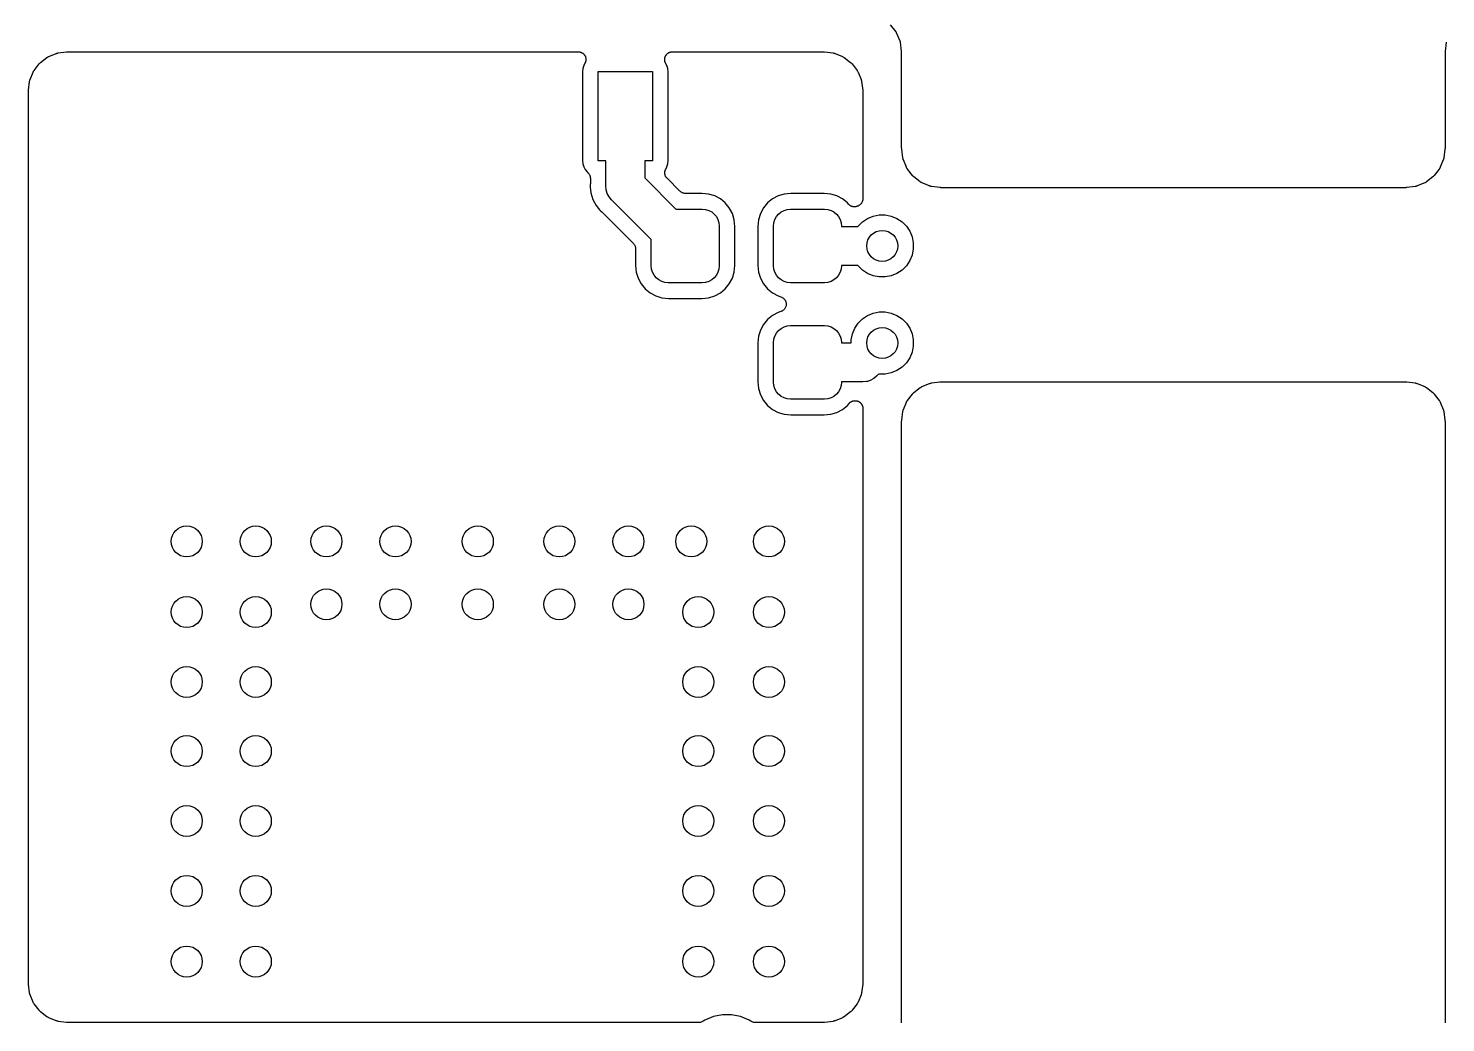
# Model space of a CAD drawing. Extents: x 57.2 to 140.8, y -181.8 to -103.2.
# Drawn here: x 85.75 to 104.01, y -154 to -141.2 of the extents above; entities that cross this region are included whole.
import ezdxf

# ---------------------------------------------------------------- set-up
doc = ezdxf.new("R2010")
doc.units = 0
doc.layers.add('BLACK', color=7, linetype='CONTINUOUS')

msp = doc.modelspace()

# ---------------------------------------------------------------- linework, layer by layer
at = {"layer": 'BLACK', "linetype": 'CONTINUOUS'}
for p, q in [((96.929, -141.245), (96.8575, -141.152)), ((96.9355, -141.256), (96.929, -141.245)), ((96.9805, -141.365), (96.9355, -141.256)), ((96.9838, -141.377), (96.9805, -141.365)), ((96.9996, -141.497), (96.9838, -141.377)), ((97, -141.503), (96.9996, -141.497)), ((104.016, -141.377), (104, -141.497)), ((104, -141.497), (104, -141.503)), ((85.825, -141.74), (85.8884, -141.657)), ((85.8884, -141.657), (85.8893, -141.656)), ((85.8893, -141.656), (85.8911, -141.654)), ((85.8911, -141.654), (85.8926, -141.652)), ((85.8926, -141.652), (85.8979, -141.647)), ((85.8979, -141.647), (85.9028, -141.642)), ((85.9028, -141.642), (85.905, -141.64)), ((85.905, -141.64), (85.9069, -141.638)), ((85.9069, -141.638), (85.9896, -141.575)), ((85.9896, -141.575), (85.9907, -141.574)), ((85.9907, -141.574), (85.9929, -141.573)), ((85.9929, -141.573), (85.9949, -141.571)), ((85.9949, -141.571), (86.0013, -141.568)), ((86.0013, -141.568), (86.0074, -141.564)), ((86.0074, -141.564), (86.0099, -141.563)), ((86.0099, -141.563), (86.0122, -141.562)), ((86.0122, -141.562), (86.1084, -141.522)), ((86.1084, -141.522), (86.1097, -141.522)), ((86.1097, -141.522), (86.1122, -141.521)), ((86.1122, -141.521), (86.1146, -141.52)), ((86.1146, -141.52), (86.1216, -141.518)), ((86.1216, -141.518), (86.1285, -141.516)), ((86.1285, -141.516), (86.1311, -141.516)), ((86.1311, -141.516), (86.1336, -141.515)), ((86.1336, -141.515), (86.2435, -141.501)), ((86.2435, -141.501), (86.2449, -141.501)), ((86.2449, -141.501), (86.2507, -141.501)), ((86.2507, -141.501), (86.2566, -141.5)), ((86.2566, -141.5), (92.8327, -141.5)), ((92.8327, -141.5), (92.8341, -141.5)), ((92.8341, -141.5), (92.8387, -141.501)), ((92.8387, -141.501), (92.8434, -141.501)), ((92.8434, -141.501), (92.8484, -141.502)), ((92.8484, -141.502), (92.8535, -141.502)), ((92.8535, -141.502), (92.8579, -141.504)), ((92.8579, -141.504), (92.8625, -141.505)), ((92.8625, -141.505), (92.8672, -141.507)), ((92.8672, -141.507), (92.8721, -141.508)), ((92.8721, -141.508), (92.8762, -141.51)), ((92.8762, -141.51), (92.8804, -141.512)), ((92.8804, -141.512), (92.8847, -141.515)), ((92.8847, -141.515), (92.8892, -141.517)), ((92.8892, -141.517), (92.8927, -141.52)), ((92.8927, -141.52), (92.8966, -141.523)), ((92.9043, -141.678), (92.8929, -141.716)), ((92.8966, -141.523), (92.9002, -141.527)), ((92.9002, -141.527), (92.9041, -141.53)), ((92.9041, -141.53), (92.907, -141.534)), ((92.9209, -141.647), (92.9043, -141.678)), ((92.907, -141.534), (92.9103, -141.537)), ((92.9103, -141.537), (92.9131, -141.541)), ((92.9131, -141.541), (92.9164, -141.545)), ((92.9164, -141.545), (92.9185, -141.549)), ((92.9185, -141.549), (92.9211, -141.553)), ((92.9227, -141.643), (92.9209, -141.647)), ((92.9211, -141.553), (92.923, -141.558)), ((92.9249, -141.639), (92.9227, -141.643)), ((92.923, -141.558), (92.9254, -141.563)), ((92.9264, -141.634), (92.9249, -141.639)), ((92.9254, -141.563), (92.9267, -141.567)), ((92.9284, -141.629), (92.9264, -141.634)), ((92.9267, -141.567), (92.9285, -141.571)), ((92.9293, -141.625), (92.9284, -141.629)), ((92.9285, -141.571), (92.9295, -141.576)), ((92.9306, -141.62), (92.9293, -141.625)), ((92.9295, -141.576), (92.9309, -141.581)), ((92.9312, -141.615), (92.9306, -141.62)), ((92.9309, -141.581), (92.9313, -141.586)), ((92.9322, -141.61), (92.9312, -141.615)), ((92.9313, -141.586), (92.9322, -141.59)), ((92.9322, -141.59), (92.9322, -141.596)), ((92.9322, -141.596), (92.9327, -141.601)), ((92.9327, -141.601), (92.9322, -141.605)), ((92.9322, -141.605), (92.9322, -141.61)), ((93.9473, -141.599), (93.9479, -141.594)), ((93.9477, -141.604), (93.9473, -141.599)), ((93.9477, -141.609), (93.9477, -141.604)), ((93.9486, -141.614), (93.9477, -141.609)), ((93.9479, -141.589), (93.9489, -141.585)), ((93.9479, -141.594), (93.9479, -141.589)), ((93.9491, -141.619), (93.9486, -141.614)), ((93.9489, -141.585), (93.9494, -141.58)), ((93.9504, -141.623), (93.9491, -141.619)), ((93.9494, -141.58), (93.9509, -141.575)), ((93.9513, -141.628), (93.9504, -141.623)), ((93.9509, -141.575), (93.9519, -141.57)), ((93.9531, -141.633), (93.9513, -141.628)), ((93.9519, -141.57), (93.9538, -141.566)), ((93.9546, -141.637), (93.9531, -141.633)), ((93.9538, -141.566), (93.9551, -141.561)), ((93.9568, -141.642), (93.9546, -141.637)), ((93.9551, -141.561), (93.9576, -141.557)), ((93.9585, -141.646), (93.9568, -141.642)), ((93.9576, -141.557), (93.9596, -141.552)), ((93.9591, -141.647), (93.9585, -141.646)), ((93.9757, -141.678), (93.9591, -141.647)), ((93.9596, -141.552), (93.9622, -141.548)), ((93.9622, -141.548), (93.9644, -141.544)), ((93.9644, -141.544), (93.9677, -141.54)), ((93.9677, -141.54), (93.9706, -141.536)), ((93.9706, -141.536), (93.9739, -141.533)), ((93.9739, -141.533), (93.9769, -141.529)), ((93.9871, -141.716), (93.9757, -141.678)), ((93.9769, -141.529), (93.9808, -141.526)), ((93.9808, -141.526), (93.9845, -141.522)), ((93.9845, -141.522), (93.9884, -141.52)), ((93.9884, -141.52), (93.992, -141.517)), ((93.992, -141.517), (93.9965, -141.514)), ((93.9965, -141.514), (94.0008, -141.511)), ((94.0008, -141.511), (94.0051, -141.51)), ((94.0051, -141.51), (94.0092, -141.508)), ((94.0092, -141.508), (94.0141, -141.506)), ((94.0141, -141.506), (94.0189, -141.504)), ((94.0189, -141.504), (94.0234, -141.503)), ((94.0234, -141.503), (94.0279, -141.502)), ((94.0279, -141.502), (94.033, -141.501)), ((94.033, -141.501), (94.038, -141.5)), ((94.038, -141.5), (94.0427, -141.5)), ((94.0427, -141.5), (94.0473, -141.5)), ((94.0473, -141.5), (95.9934, -141.5)), ((95.9934, -141.5), (95.9948, -141.5)), ((95.9948, -141.5), (96.0006, -141.501)), ((96.0006, -141.501), (96.0065, -141.501)), ((96.0065, -141.501), (96.1164, -141.515)), ((96.1164, -141.515), (96.1177, -141.516)), ((96.1177, -141.516), (96.1203, -141.516)), ((96.1203, -141.516), (96.1229, -141.516)), ((96.1229, -141.516), (96.1298, -141.518)), ((96.1298, -141.518), (96.1367, -141.52)), ((96.1367, -141.52), (96.1391, -141.521)), ((96.1391, -141.521), (96.1416, -141.522)), ((96.1416, -141.522), (96.2378, -141.562)), ((96.2378, -141.562), (96.2391, -141.562)), ((96.2391, -141.562), (96.2414, -141.564)), ((96.2414, -141.564), (96.2439, -141.565)), ((96.2439, -141.565), (96.2499, -141.568)), ((96.2499, -141.568), (96.2562, -141.572)), ((96.2562, -141.572), (96.2582, -141.574)), ((96.2582, -141.574), (96.2604, -141.575)), ((96.2604, -141.575), (96.3431, -141.638)), ((96.3431, -141.638), (96.3442, -141.639)), ((96.3442, -141.639), (96.3461, -141.641)), ((96.3461, -141.641), (96.3482, -141.643)), ((96.3482, -141.643), (96.3531, -141.648)), ((96.3531, -141.648), (96.3583, -141.653)), ((96.3583, -141.653), (96.3598, -141.655)), ((96.3598, -141.655), (96.3616, -141.657)), ((96.3616, -141.657), (96.425, -141.74)), ((97, -142.743), (97, -141.503)), ((104, -141.503), (104, -142.743)), ((85.7685, -141.87), (85.7702, -141.863)), ((85.7702, -141.863), (85.7713, -141.861)), ((85.7713, -141.861), (85.7721, -141.858)), ((85.7721, -141.858), (85.8119, -141.762)), ((85.8119, -141.762), (85.8125, -141.761)), ((85.8125, -141.761), (85.8138, -141.759)), ((85.8138, -141.759), (85.8147, -141.756)), ((85.8147, -141.756), (85.8185, -141.75)), ((85.8185, -141.75), (85.8219, -141.744)), ((85.8219, -141.744), (85.8236, -141.742)), ((85.8236, -141.742), (85.825, -141.74)), ((92.8929, -141.716), (92.8885, -141.76)), ((92.8885, -141.76), (92.8885, -142.9)), ((93.09, -142.905), (93.09, -141.755)), ((93.09, -141.755), (93.79, -141.755)), ((93.79, -141.755), (93.79, -142.905)), ((93.9915, -141.76), (93.9871, -141.716)), ((93.9915, -142.9), (93.9915, -141.76)), ((96.425, -141.74), (96.4258, -141.741)), ((96.4258, -141.741), (96.4272, -141.743)), ((96.4272, -141.743), (96.4289, -141.745)), ((96.4289, -141.745), (96.4322, -141.751)), ((96.4322, -141.751), (96.4359, -141.757)), ((96.4359, -141.757), (96.4368, -141.76)), ((96.4368, -141.76), (96.4381, -141.762)), ((96.4381, -141.762), (96.4779, -141.858)), ((96.4779, -141.858), (96.4784, -141.86)), ((96.4784, -141.86), (96.4792, -141.862)), ((96.4792, -141.862), (96.4803, -141.865)), ((85.75, -142.005), (85.7507, -141.999)), ((85.75, -142.007), (85.75, -142.005)), ((85.75, -153.493), (85.75, -142.007)), ((85.7507, -141.999), (85.7509, -141.994)), ((85.7509, -141.994), (85.7653, -141.884)), ((85.7653, -141.884), (85.7655, -141.882)), ((85.7655, -141.882), (85.7661, -141.88)), ((85.7661, -141.88), (85.7664, -141.877)), ((85.7664, -141.877), (85.7685, -141.87)), ((96.4803, -141.865), (96.4819, -141.872)), ((96.4819, -141.872), (96.4839, -141.878)), ((96.4839, -141.878), (96.4841, -141.881)), ((96.4841, -141.881), (96.4847, -141.884)), ((96.4847, -141.884), (96.4991, -141.994)), ((96.4991, -141.994), (96.4993, -141.995)), ((96.4993, -141.995), (96.4994, -142.001)), ((96.4994, -142.001), (96.5, -142.007)), ((96.5, -142.007), (96.5, -143.392)), ((97.0006, -142.749), (97, -142.743)), ((97.0007, -142.755), (97.0006, -142.749)), ((97.0009, -142.756), (97.0007, -142.755)), ((97.0153, -142.866), (97.0009, -142.756)), ((103.999, -142.756), (103.985, -142.866)), ((104, -142.745), (103.999, -142.751)), ((103.999, -142.751), (103.999, -142.756)), ((104, -142.743), (104, -142.745)), ((92.8885, -142.9), (92.8929, -142.944)), ((92.8929, -142.944), (92.9043, -142.982)), ((93.19, -142.905), (93.09, -142.905)), ((93.19, -143.215), (93.19, -142.905)), ((93.79, -142.905), (93.69, -142.905)), ((93.69, -142.905), (93.69, -143.124)), ((93.9757, -142.982), (93.9871, -142.944)), ((93.9871, -142.944), (93.9915, -142.9)), ((97.0159, -142.869), (97.0153, -142.866)), ((97.0161, -142.872), (97.0159, -142.869)), ((97.0181, -142.878), (97.0161, -142.872)), ((97.0197, -142.885), (97.0181, -142.878)), ((97.0208, -142.888), (97.0197, -142.885)), ((97.0216, -142.89), (97.0208, -142.888)), ((97.0221, -142.892), (97.0216, -142.89)), ((97.0619, -142.988), (97.0221, -142.892)), ((103.978, -142.892), (103.938, -142.988)), ((103.979, -142.889), (103.978, -142.892)), ((103.98, -142.887), (103.979, -142.889)), ((103.982, -142.88), (103.98, -142.887)), ((103.984, -142.873), (103.982, -142.88)), ((103.985, -142.866), (103.984, -142.868)), ((103.984, -142.868), (103.984, -142.87)), ((103.984, -142.87), (103.984, -142.873)), ((92.9043, -142.982), (92.9229, -143.017)), ((92.9229, -143.017), (92.9479, -143.047)), ((92.9479, -143.047), (92.9534, -143.052)), ((92.9534, -143.052), (92.9545, -143.053)), ((92.9545, -143.053), (92.9576, -143.056)), ((92.9576, -143.056), (92.961, -143.058)), ((92.961, -143.058), (92.9644, -143.063)), ((92.9644, -143.063), (92.9681, -143.067)), ((92.9681, -143.067), (92.9705, -143.07)), ((92.9705, -143.07), (92.9733, -143.074)), ((92.9733, -143.074), (92.9758, -143.078)), ((92.9758, -143.078), (92.9788, -143.083)), ((92.9788, -143.083), (92.9804, -143.087)), ((92.9804, -143.087), (92.9825, -143.091)), ((92.9825, -143.091), (92.984, -143.096)), ((92.984, -143.096), (92.986, -143.101)), ((92.986, -143.101), (92.9868, -143.105)), ((92.9868, -143.105), (92.9881, -143.11)), ((92.9881, -143.11), (92.9886, -143.115)), ((92.9886, -143.115), (92.9896, -143.12)), ((92.9896, -143.12), (92.9896, -143.125)), ((92.9896, -143.125), (92.99, -143.129)), ((92.99, -143.129), (92.99, -143.2)), ((93.69, -143.124), (94.0911, -143.525)), ((93.9484, -143.057), (93.9488, -143.053)), ((93.9488, -143.062), (93.9484, -143.057)), ((93.9488, -143.053), (93.9489, -143.048)), ((93.9488, -143.068), (93.9488, -143.062)), ((93.9497, -143.072), (93.9488, -143.068)), ((93.9489, -143.048), (93.9499, -143.043)), ((93.9501, -143.076), (93.9497, -143.072)), ((93.9499, -143.043), (93.9505, -143.038)), ((93.9515, -143.082), (93.9501, -143.076)), ((93.9505, -143.038), (93.9518, -143.033)), ((93.9526, -143.087), (93.9515, -143.082)), ((93.9518, -143.033), (93.9527, -143.029)), ((93.9543, -143.091), (93.9526, -143.087)), ((93.9527, -143.029), (93.9547, -143.024)), ((93.9555, -143.095), (93.9543, -143.091)), ((93.9547, -143.024), (93.9563, -143.019)), ((93.958, -143.1), (93.9555, -143.095)), ((93.9563, -143.019), (93.9584, -143.015)), ((93.96, -143.105), (93.958, -143.1)), ((93.9584, -143.015), (93.9602, -143.011)), ((93.9624, -143.109), (93.96, -143.105)), ((93.9602, -143.011), (93.9757, -142.982)), ((93.9645, -143.113), (93.9624, -143.109)), ((93.9678, -143.117), (93.9645, -143.113)), ((93.9707, -143.121), (93.9678, -143.117)), ((93.9739, -143.124), (93.9707, -143.121)), ((93.9767, -143.128), (93.9739, -143.124)), ((93.9776, -143.129), (93.9767, -143.128)), ((94.1432, -143.294), (93.9776, -143.129)), ((97.0632, -142.99), (97.0619, -142.988)), ((97.0641, -142.993), (97.0632, -142.99)), ((97.0678, -142.999), (97.0641, -142.993)), ((97.0711, -143.005), (97.0678, -142.999)), ((97.0728, -143.007), (97.0711, -143.005)), ((97.0742, -143.009), (97.0728, -143.007)), ((97.075, -143.01), (97.0742, -143.009)), ((97.1384, -143.093), (97.075, -143.01)), ((97.1402, -143.095), (97.1384, -143.093)), ((97.1417, -143.097), (97.1402, -143.095)), ((97.1469, -143.102), (97.1417, -143.097)), ((97.1518, -143.107), (97.1469, -143.102)), ((97.1539, -143.109), (97.1518, -143.107)), ((97.1558, -143.111), (97.1539, -143.109)), ((97.1569, -143.112), (97.1558, -143.111)), ((97.2396, -143.175), (97.1569, -143.112)), ((103.843, -143.112), (103.76, -143.175)), ((103.845, -143.11), (103.843, -143.112)), ((103.847, -143.108), (103.845, -143.11)), ((103.852, -143.103), (103.847, -143.108)), ((103.857, -143.098), (103.852, -143.103)), ((103.859, -143.096), (103.857, -143.098)), ((103.861, -143.094), (103.859, -143.096)), ((103.862, -143.093), (103.861, -143.094)), ((103.925, -143.01), (103.862, -143.093)), ((103.926, -143.008), (103.925, -143.01)), ((103.928, -143.006), (103.926, -143.008)), ((103.932, -143), (103.928, -143.006)), ((103.935, -142.994), (103.932, -143)), ((103.936, -142.991), (103.935, -142.994)), ((103.938, -142.989), (103.936, -142.991)), ((103.938, -142.988), (103.938, -142.989)), ((92.9895, -143.21), (92.9878, -143.227)), ((92.9878, -143.227), (92.9895, -143.245)), ((92.99, -143.202), (92.9895, -143.206)), ((92.9895, -143.206), (92.9895, -143.21)), ((92.9895, -143.245), (92.9895, -143.245)), ((92.9895, -143.245), (92.9965, -143.316)), ((92.99, -143.2), (92.99, -143.202)), ((92.9965, -143.316), (93.0222, -143.401)), ((93.1888, -143.227), (93.19, -143.215)), ((93.1936, -143.277), (93.1888, -143.227)), ((93.2079, -143.324), (93.1936, -143.277)), ((93.2307, -143.366), (93.2079, -143.324)), ((94.1503, -143.3), (94.1432, -143.294)), ((94.1574, -143.306), (94.1503, -143.3)), ((94.1578, -143.306), (94.1574, -143.306)), ((94.1582, -143.307), (94.1578, -143.306)), ((94.1664, -143.311), (94.1582, -143.307)), ((94.1745, -143.315), (94.1664, -143.311)), ((94.175, -143.316), (94.1745, -143.315)), ((94.1754, -143.316), (94.175, -143.316)), ((94.1842, -143.319), (94.1754, -143.316)), ((94.1931, -143.321), (94.1842, -143.319)), ((94.1936, -143.321), (94.1931, -143.321)), ((94.1941, -143.322), (94.1936, -143.321)), ((94.2033, -143.323), (94.1941, -143.322)), ((94.2125, -143.324), (94.2033, -143.323)), ((94.2135, -143.324), (94.2125, -143.324)), ((94.2139, -143.324), (94.2135, -143.324)), ((94.2135, -143.324), (94.2135, -143.324)), ((94.2135, -143.324), (94.2135, -143.324)), ((94.4263, -143.324), (94.2139, -143.324)), ((94.5131, -143.332), (94.4263, -143.324)), ((95.5737, -143.324), (95.4869, -143.332)), ((96.0013, -143.324), (95.5737, -143.324)), ((96.0881, -143.332), (96.0013, -143.324)), ((97.2418, -143.176), (97.2396, -143.175)), ((97.2438, -143.178), (97.2418, -143.176)), ((97.25, -143.182), (97.2438, -143.178)), ((97.2561, -143.185), (97.25, -143.182)), ((97.2586, -143.186), (97.2561, -143.185)), ((97.2609, -143.188), (97.2586, -143.186)), ((97.2622, -143.188), (97.2609, -143.188)), ((97.3584, -143.228), (97.2622, -143.188)), ((97.3609, -143.229), (97.3584, -143.228)), ((97.3633, -143.23), (97.3609, -143.229)), ((97.3702, -143.232), (97.3633, -143.23)), ((97.3771, -143.234), (97.3702, -143.232)), ((97.3797, -143.234), (97.3771, -143.234)), ((97.3823, -143.234), (97.3797, -143.234)), ((97.3836, -143.235), (97.3823, -143.234)), ((97.4935, -143.249), (97.3836, -143.235)), ((97.4994, -143.249), (97.4935, -143.249)), ((97.5052, -143.25), (97.4994, -143.249)), ((97.5066, -143.25), (97.5052, -143.25)), ((103.493, -143.25), (97.5066, -143.25)), ((103.499, -143.249), (103.493, -143.25)), ((103.505, -143.249), (103.499, -143.249)), ((103.506, -143.249), (103.505, -143.249)), ((103.616, -143.235), (103.506, -143.249)), ((103.619, -143.234), (103.616, -143.235)), ((103.622, -143.234), (103.619, -143.234)), ((103.628, -143.232), (103.622, -143.234)), ((103.635, -143.23), (103.628, -143.232)), ((103.638, -143.229), (103.635, -143.23)), ((103.64, -143.228), (103.638, -143.229)), ((103.642, -143.228), (103.64, -143.228)), ((103.738, -143.188), (103.642, -143.228)), ((103.74, -143.187), (103.738, -143.188)), ((103.743, -143.186), (103.74, -143.187)), ((103.749, -143.182), (103.743, -143.186)), ((103.755, -143.179), (103.749, -143.182)), ((103.757, -143.177), (103.755, -143.179)), ((103.759, -143.176), (103.757, -143.177)), ((103.76, -143.175), (103.759, -143.176)), ((93.0222, -143.401), (93.064, -143.479)), ((93.064, -143.479), (93.1093, -143.534)), ((93.2311, -143.367), (93.2307, -143.366)), ((93.2624, -143.405), (93.2311, -143.367)), ((93.2719, -143.413), (93.2624, -143.405)), ((93.775, -143.916), (93.2719, -143.413)), ((94.5919, -143.356), (94.5131, -143.332)), ((94.6644, -143.395), (94.5919, -143.356)), ((94.728, -143.447), (94.6644, -143.395)), ((94.7802, -143.511), (94.728, -143.447)), ((95.272, -143.447), (95.2198, -143.511)), ((95.3356, -143.395), (95.272, -143.447)), ((95.4081, -143.356), (95.3356, -143.395)), ((95.4869, -143.332), (95.4081, -143.356)), ((96.1669, -143.356), (96.0881, -143.332)), ((96.2394, -143.395), (96.1669, -143.356)), ((96.303, -143.447), (96.2394, -143.395)), ((96.3145, -143.461), (96.303, -143.447)), ((96.3177, -143.464), (96.3145, -143.461)), ((96.3205, -143.468), (96.3177, -143.464)), ((96.3246, -143.471), (96.3205, -143.468)), ((96.3283, -143.475), (96.3246, -143.471)), ((96.332, -143.477), (96.3283, -143.475)), ((96.3355, -143.48), (96.332, -143.477)), ((96.3401, -143.483), (96.3355, -143.48)), ((96.3445, -143.486), (96.3401, -143.483)), ((96.3487, -143.487), (96.3445, -143.486)), ((96.3526, -143.489), (96.3487, -143.487)), ((96.3576, -143.491), (96.3526, -143.489)), ((96.3625, -143.493), (96.3576, -143.491)), ((96.3669, -143.494), (96.3625, -143.493)), ((96.3712, -143.495), (96.3669, -143.494)), ((96.3765, -143.496), (96.3712, -143.495)), ((96.3816, -143.497), (96.3765, -143.496)), ((96.3862, -143.497), (96.3816, -143.497)), ((96.3906, -143.497), (96.3862, -143.497)), ((96.3959, -143.497), (96.3906, -143.497)), ((96.4011, -143.497), (96.3959, -143.497)), ((96.4056, -143.496), (96.4011, -143.497)), ((96.4101, -143.496), (96.4056, -143.496)), ((96.4151, -143.494), (96.4101, -143.496)), ((96.4203, -143.493), (96.4151, -143.494)), ((96.4245, -143.492), (96.4203, -143.493)), ((96.4288, -143.49), (96.4245, -143.492)), ((96.4335, -143.488), (96.4288, -143.49)), ((96.4384, -143.486), (96.4335, -143.488)), ((96.4422, -143.483), (96.4384, -143.486)), ((96.4462, -143.481), (96.4422, -143.483)), ((96.4473, -143.481), (96.4462, -143.481)), ((96.4556, -143.475), (96.4473, -143.481)), ((96.4628, -143.469), (96.4556, -143.475)), ((96.47, -143.463), (96.4628, -143.469)), ((96.4703, -143.463), (96.47, -143.463)), ((96.4706, -143.463), (96.4703, -143.463)), ((96.4766, -143.456), (96.4706, -143.463)), ((96.4825, -143.448), (96.4766, -143.456)), ((96.4827, -143.448), (96.4825, -143.448)), ((96.4831, -143.448), (96.4827, -143.448)), ((96.4874, -143.44), (96.4831, -143.448)), ((96.4919, -143.431), (96.4874, -143.44)), ((96.4921, -143.431), (96.4919, -143.431)), ((96.4923, -143.43), (96.4921, -143.431)), ((96.495, -143.422), (96.4923, -143.43)), ((96.4978, -143.413), (96.495, -143.422)), ((96.4979, -143.412), (96.4978, -143.413)), ((96.498, -143.412), (96.4979, -143.412)), ((96.499, -143.403), (96.498, -143.412)), ((96.5, -143.393), (96.499, -143.403)), ((96.5, -143.392), (96.5, -143.392)), ((96.5, -143.392), (96.5, -143.392)), ((96.5, -143.392), (96.5, -143.392)), ((96.5, -143.392), (96.5, -143.393)), ((93.1093, -143.534), (93.1093, -143.534)), ((93.1093, -143.534), (93.1203, -143.547)), ((93.1203, -143.547), (93.1336, -143.558)), ((93.1336, -143.558), (93.1347, -143.559)), ((93.1347, -143.559), (93.1376, -143.562)), ((93.1376, -143.562), (93.1409, -143.565)), ((93.1409, -143.565), (93.5443, -143.968)), ((94.0911, -143.525), (94.4312, -143.525)), ((94.4312, -143.525), (94.4739, -143.529)), ((94.4739, -143.529), (94.515, -143.542)), ((94.515, -143.542), (94.5528, -143.562)), ((94.5528, -143.562), (94.5859, -143.589)), ((94.5859, -143.589), (94.6131, -143.622)), ((94.6131, -143.622), (94.6333, -143.66)), ((94.6333, -143.66), (94.6458, -143.701)), ((94.819, -143.583), (94.7802, -143.511)), ((94.8429, -143.662), (94.819, -143.583)), ((94.8515, -143.749), (94.8429, -143.662)), ((95.1571, -143.662), (95.1485, -143.749)), ((95.181, -143.583), (95.1571, -143.662)), ((95.2198, -143.511), (95.181, -143.583)), ((95.3542, -143.701), (95.3667, -143.66)), ((95.3667, -143.66), (95.3869, -143.622)), ((95.3869, -143.622), (95.4141, -143.589)), ((95.4141, -143.589), (95.4472, -143.562)), ((95.4472, -143.562), (95.485, -143.542)), ((95.485, -143.542), (95.5261, -143.529)), ((95.5261, -143.529), (95.5687, -143.525)), ((95.5687, -143.525), (96.0062, -143.525)), ((96.0062, -143.525), (96.0489, -143.529)), ((96.0489, -143.529), (96.09, -143.542)), ((96.09, -143.542), (96.1278, -143.562)), ((96.1278, -143.562), (96.1609, -143.589)), ((96.1609, -143.589), (96.1881, -143.622)), ((96.1881, -143.622), (96.2083, -143.66)), ((96.2083, -143.66), (96.2208, -143.701)), ((96.4393, -143.745), (96.495, -143.689)), ((96.495, -143.689), (96.5605, -143.646)), ((96.5605, -143.646), (96.6333, -143.615)), ((96.6333, -143.615), (96.7106, -143.6)), ((96.7106, -143.6), (96.7894, -143.6)), ((96.7894, -143.6), (96.8667, -143.615)), ((96.8667, -143.615), (96.9395, -143.646)), ((96.9395, -143.646), (97.005, -143.689)), ((97.005, -143.689), (97.0607, -143.745)), ((94.6458, -143.701), (94.65, -143.744)), ((94.65, -143.744), (94.65, -144.256)), ((94.8515, -144.251), (94.8515, -143.749)), ((95.1485, -143.749), (95.1485, -144.251)), ((95.35, -143.744), (95.3542, -143.701)), ((95.35, -144.256), (95.35, -143.744)), ((96.2208, -143.701), (96.225, -143.744)), ((96.225, -143.744), (96.225, -143.75)), ((96.225, -143.75), (96.436, -143.75)), ((96.436, -143.75), (96.4393, -143.745)), ((97.0607, -143.745), (97.1045, -143.811)), ((97.1045, -143.811), (97.1346, -143.883)), ((93.5443, -143.968), (93.5445, -143.968)), ((93.5445, -143.968), (93.5445, -143.968)), ((93.5445, -143.968), (93.5445, -143.968)), ((93.5445, -143.968), (93.5452, -143.969)), ((93.5452, -143.969), (93.551, -143.976)), ((93.551, -143.976), (93.5568, -143.984)), ((93.5568, -143.984), (93.5571, -143.984)), ((93.5571, -143.984), (93.5574, -143.984)), ((93.5574, -143.984), (93.5617, -143.993)), ((93.5617, -143.993), (93.566, -144.001)), ((93.566, -144.001), (93.5662, -144.001)), ((93.5662, -144.001), (93.5664, -144.002)), ((93.5664, -144.002), (93.569, -144.011)), ((93.569, -144.011), (93.5716, -144.019)), ((93.5716, -144.019), (93.5717, -144.02)), ((93.5717, -144.02), (93.5718, -144.02)), ((93.5718, -144.02), (93.5726, -144.03)), ((93.5726, -144.03), (93.5735, -144.039)), ((93.5735, -144.039), (93.5735, -144.251)), ((93.775, -144.256), (93.775, -143.916)), ((97.1346, -143.883), (97.15, -143.961)), ((97.15, -144.039), (97.1346, -144.117)), ((97.15, -143.961), (97.15, -144.039)), ((97.1045, -144.189), (97.0607, -144.255)), ((97.1346, -144.117), (97.1045, -144.189)), ((93.5735, -144.251), (93.5821, -144.338)), ((93.5821, -144.338), (93.606, -144.417)), ((93.606, -144.417), (93.6448, -144.489)), ((93.7792, -144.299), (93.775, -144.256)), ((93.7917, -144.34), (93.7792, -144.299)), ((93.8119, -144.378), (93.7917, -144.34)), ((93.8391, -144.411), (93.8119, -144.378)), ((93.8722, -144.438), (93.8391, -144.411)), ((94.5859, -144.411), (94.5528, -144.438)), ((94.6131, -144.378), (94.5859, -144.411)), ((94.6333, -144.34), (94.6131, -144.378)), ((94.6458, -144.299), (94.6333, -144.34)), ((94.65, -144.256), (94.6458, -144.299)), ((94.7802, -144.489), (94.819, -144.417)), ((94.819, -144.417), (94.8429, -144.338)), ((94.8429, -144.338), (94.8515, -144.251)), ((95.1485, -144.251), (95.1571, -144.338)), ((95.1571, -144.338), (95.181, -144.417)), ((95.181, -144.417), (95.2198, -144.489)), ((95.3542, -144.299), (95.35, -144.256)), ((95.3667, -144.34), (95.3542, -144.299)), ((95.3869, -144.378), (95.3667, -144.34)), ((95.4141, -144.411), (95.3869, -144.378)), ((95.4472, -144.438), (95.4141, -144.411)), ((96.1609, -144.411), (96.1278, -144.438)), ((96.1881, -144.378), (96.1609, -144.411)), ((96.2083, -144.34), (96.1881, -144.378)), ((96.2208, -144.299), (96.2083, -144.34)), ((96.225, -144.256), (96.2208, -144.299)), ((96.436, -144.25), (96.225, -144.25)), ((96.225, -144.25), (96.225, -144.256)), ((96.4393, -144.255), (96.436, -144.25)), ((96.495, -144.311), (96.4393, -144.255)), ((96.5605, -144.354), (96.495, -144.311)), ((96.6333, -144.385), (96.5605, -144.354)), ((96.7106, -144.4), (96.6333, -144.385)), ((96.7894, -144.4), (96.7106, -144.4)), ((96.8667, -144.385), (96.7894, -144.4)), ((96.9395, -144.354), (96.8667, -144.385)), ((97.005, -144.311), (96.9395, -144.354)), ((97.0607, -144.255), (97.005, -144.311)), ((93.6448, -144.489), (93.697, -144.553)), ((93.697, -144.553), (93.7606, -144.605)), ((93.91, -144.458), (93.8722, -144.438)), ((93.9511, -144.471), (93.91, -144.458)), ((93.9937, -144.475), (93.9511, -144.471)), ((94.4312, -144.475), (93.9937, -144.475)), ((94.4739, -144.471), (94.4312, -144.475)), ((94.515, -144.458), (94.4739, -144.471)), ((94.5528, -144.438), (94.515, -144.458)), ((94.6644, -144.605), (94.728, -144.553)), ((94.728, -144.553), (94.7802, -144.489)), ((95.2198, -144.489), (95.272, -144.553)), ((95.272, -144.553), (95.3356, -144.605)), ((95.485, -144.458), (95.4472, -144.438)), ((95.5261, -144.471), (95.485, -144.458)), ((95.5687, -144.475), (95.5261, -144.471)), ((96.0062, -144.475), (95.5687, -144.475)), ((96.0489, -144.471), (96.0062, -144.475)), ((96.09, -144.458), (96.0489, -144.471)), ((96.1278, -144.438), (96.09, -144.458)), ((93.7606, -144.605), (93.8331, -144.644)), ((93.8331, -144.644), (93.9119, -144.668)), ((93.9119, -144.668), (93.9987, -144.676)), ((93.9987, -144.676), (94.4263, -144.676)), ((94.4263, -144.676), (94.5131, -144.668)), ((94.5131, -144.668), (94.5919, -144.644)), ((94.5919, -144.644), (94.6644, -144.605)), ((95.3356, -144.605), (95.4081, -144.644)), ((95.4081, -144.644), (95.442, -144.654)), ((95.442, -144.654), (95.4431, -144.655)), ((95.4431, -144.655), (95.4431, -144.655)), ((95.4431, -144.655), (95.4431, -144.655)), ((95.4431, -144.655), (95.4434, -144.655)), ((95.4434, -144.655), (95.4524, -144.659)), ((95.4524, -144.659), (95.4611, -144.662)), ((95.4611, -144.662), (95.4612, -144.662)), ((95.4612, -144.662), (95.4613, -144.662)), ((95.4613, -144.662), (95.4696, -144.668)), ((95.4696, -144.668), (95.4772, -144.673)), ((95.4772, -144.673), (95.4773, -144.673)), ((95.4773, -144.673), (95.4774, -144.673)), ((95.4774, -144.673), (95.4844, -144.681)), ((95.4844, -144.681), (95.4909, -144.687)), ((95.4909, -144.687), (95.4909, -144.687)), ((95.4909, -144.687), (95.491, -144.687)), ((95.491, -144.687), (95.4963, -144.695)), ((95.4963, -144.695), (95.5016, -144.704)), ((95.5016, -144.704), (95.5016, -144.704)), ((95.5016, -144.704), (95.5017, -144.704)), ((95.5017, -144.704), (95.5051, -144.712)), ((95.5085, -144.78), (95.5046, -144.789)), ((95.5051, -144.712), (95.5089, -144.722)), ((95.5086, -144.779), (95.5085, -144.78)), ((95.5085, -144.78), (95.5085, -144.78)), ((95.5105, -144.77), (95.5086, -144.779)), ((95.5089, -144.722), (95.5089, -144.722)), ((95.5089, -144.722), (95.509, -144.722)), ((95.509, -144.722), (95.5107, -144.731)), ((95.5125, -144.761), (95.5105, -144.77)), ((95.5107, -144.731), (95.5126, -144.741)), ((95.5126, -144.741), (95.5125, -144.751)), ((95.5125, -144.751), (95.5125, -144.76)), ((95.5125, -144.76), (95.5125, -144.76)), ((95.5125, -144.76), (95.5125, -144.761)), ((95.5126, -144.741), (95.5126, -144.741)), ((95.5126, -144.741), (95.5126, -144.741)), ((95.272, -144.947), (95.2198, -145.011)), ((95.3356, -144.895), (95.272, -144.947)), ((95.4081, -144.856), (95.3356, -144.895)), ((95.442, -144.846), (95.4081, -144.856)), ((95.4511, -144.842), (95.442, -144.846)), ((95.4598, -144.838), (95.4511, -144.842)), ((95.46, -144.838), (95.4598, -144.838)), ((95.4601, -144.838), (95.46, -144.838)), ((95.4682, -144.833), (95.4601, -144.838)), ((95.4761, -144.828), (95.4682, -144.833)), ((95.4762, -144.827), (95.4761, -144.828)), ((95.4763, -144.827), (95.4762, -144.827)), ((95.4832, -144.821), (95.4763, -144.827)), ((95.49, -144.814), (95.4832, -144.821)), ((95.4901, -144.814), (95.49, -144.814)), ((95.4902, -144.814), (95.4901, -144.814)), ((95.4954, -144.806), (95.4902, -144.814)), ((95.5009, -144.798), (95.4954, -144.806)), ((95.501, -144.798), (95.5009, -144.798)), ((95.5046, -144.789), (95.501, -144.797)), ((95.501, -144.797), (95.501, -144.798)), ((96.4393, -144.995), (96.495, -144.939)), ((96.495, -144.939), (96.5605, -144.896)), ((96.5605, -144.896), (96.6333, -144.865)), ((96.6333, -144.865), (96.7106, -144.85)), ((96.7106, -144.85), (96.7894, -144.85)), ((96.7894, -144.85), (96.8667, -144.865)), ((96.8667, -144.865), (96.9395, -144.896)), ((96.9395, -144.896), (97.005, -144.939)), ((97.005, -144.939), (97.0607, -144.995)), ((95.181, -145.083), (95.1571, -145.162)), ((95.2198, -145.011), (95.181, -145.083)), ((95.3667, -145.16), (95.3869, -145.122)), ((95.3869, -145.122), (95.4141, -145.089)), ((95.4141, -145.089), (95.4472, -145.062)), ((95.4472, -145.062), (95.485, -145.042)), ((95.485, -145.042), (95.5261, -145.029)), ((95.5261, -145.029), (95.5687, -145.025)), ((95.5687, -145.025), (96.0062, -145.025)), ((96.0062, -145.025), (96.0489, -145.029)), ((96.0489, -145.029), (96.09, -145.042)), ((96.09, -145.042), (96.1278, -145.062)), ((96.1278, -145.062), (96.1609, -145.089)), ((96.1609, -145.089), (96.1881, -145.122)), ((96.1881, -145.122), (96.2083, -145.16)), ((96.35, -145.211), (96.3654, -145.133)), ((96.3654, -145.133), (96.3955, -145.061)), ((96.3955, -145.061), (96.4393, -144.995)), ((97.0607, -144.995), (97.1045, -145.061)), ((97.1045, -145.061), (97.1346, -145.133)), ((97.1346, -145.133), (97.15, -145.211)), ((95.1571, -145.162), (95.1485, -145.249)), ((95.1485, -145.249), (95.1485, -145.751)), ((95.35, -145.244), (95.3542, -145.201)), ((95.35, -145.756), (95.35, -145.244)), ((95.3542, -145.201), (95.3667, -145.16)), ((96.2083, -145.16), (96.2208, -145.201)), ((96.2208, -145.201), (96.225, -145.244)), ((96.225, -145.244), (96.225, -145.25)), ((96.225, -145.25), (96.35, -145.25)), ((96.35, -145.25), (96.35, -145.211)), ((97.15, -145.289), (97.1346, -145.367)), ((97.15, -145.211), (97.15, -145.289)), ((97.0607, -145.505), (97.005, -145.561)), ((97.1045, -145.439), (97.0607, -145.505)), ((97.1346, -145.367), (97.1045, -145.439)), ((96.6776, -145.678), (96.6396, -145.709)), ((96.6855, -145.668), (96.6776, -145.678)), ((96.7047, -145.649), (96.6855, -145.668)), ((96.7106, -145.65), (96.7047, -145.649)), ((96.7894, -145.65), (96.7106, -145.65)), ((96.8667, -145.635), (96.7894, -145.65)), ((96.9395, -145.604), (96.8667, -145.635)), ((97.005, -145.561), (96.9395, -145.604)), ((95.1485, -145.751), (95.1571, -145.838)), ((95.1571, -145.838), (95.181, -145.917)), ((95.3542, -145.799), (95.35, -145.756)), ((95.3667, -145.84), (95.3542, -145.799)), ((95.3869, -145.878), (95.3667, -145.84)), ((95.4141, -145.911), (95.3869, -145.878)), ((96.1881, -145.878), (96.1609, -145.911)), ((96.2083, -145.84), (96.1881, -145.878)), ((96.2208, -145.799), (96.2083, -145.84)), ((96.225, -145.756), (96.2208, -145.799)), ((96.4877, -145.75), (96.225, -145.75)), ((96.225, -145.75), (96.225, -145.756)), ((96.5, -145.751), (96.4877, -145.75)), ((96.549, -145.746), (96.5, -145.751)), ((96.558, -145.744), (96.549, -145.746)), ((96.5961, -145.732), (96.558, -145.744)), ((96.6396, -145.709), (96.5961, -145.732)), ((97.1569, -145.888), (97.2396, -145.825)), ((97.2396, -145.825), (97.2407, -145.824)), ((97.2407, -145.824), (97.2429, -145.823)), ((97.2429, -145.823), (97.2449, -145.821)), ((97.2449, -145.821), (97.2513, -145.818)), ((97.2513, -145.818), (97.2574, -145.814)), ((97.2574, -145.814), (97.2599, -145.813)), ((97.2599, -145.813), (97.2622, -145.812)), ((97.2622, -145.812), (97.3584, -145.772)), ((97.3584, -145.772), (97.3597, -145.772)), ((97.3597, -145.772), (97.3622, -145.771)), ((97.3622, -145.771), (97.3646, -145.77)), ((97.3646, -145.77), (97.3716, -145.768)), ((97.3716, -145.768), (97.3785, -145.766)), ((97.3785, -145.766), (97.3811, -145.766)), ((97.3811, -145.766), (97.3836, -145.765)), ((97.3836, -145.765), (97.4935, -145.751)), ((97.4935, -145.751), (97.4949, -145.751)), ((97.4949, -145.751), (97.5007, -145.751)), ((97.5007, -145.751), (97.5066, -145.75)), ((97.5066, -145.75), (103.493, -145.75)), ((103.493, -145.75), (103.495, -145.75)), ((103.495, -145.75), (103.501, -145.751)), ((103.501, -145.751), (103.506, -145.751)), ((103.506, -145.751), (103.616, -145.765)), ((103.616, -145.765), (103.618, -145.766)), ((103.618, -145.766), (103.62, -145.766)), ((103.62, -145.766), (103.623, -145.766)), ((103.623, -145.766), (103.63, -145.768)), ((103.63, -145.768), (103.637, -145.77)), ((103.637, -145.77), (103.639, -145.771)), ((103.639, -145.771), (103.642, -145.772)), ((103.642, -145.772), (103.738, -145.812)), ((103.738, -145.812), (103.739, -145.812)), ((103.739, -145.812), (103.741, -145.814)), ((103.741, -145.814), (103.744, -145.815)), ((103.744, -145.815), (103.75, -145.818)), ((103.75, -145.818), (103.756, -145.822)), ((103.756, -145.822), (103.758, -145.824)), ((103.758, -145.824), (103.76, -145.825)), ((103.76, -145.825), (103.843, -145.888)), ((95.181, -145.917), (95.2198, -145.989)), ((95.2198, -145.989), (95.272, -146.053)), ((95.272, -146.053), (95.3356, -146.105)), ((95.4472, -145.938), (95.4141, -145.911)), ((95.485, -145.958), (95.4472, -145.938)), ((95.5261, -145.971), (95.485, -145.958)), ((95.5687, -145.975), (95.5261, -145.971)), ((96.0062, -145.975), (95.5687, -145.975)), ((96.0489, -145.971), (96.0062, -145.975)), ((96.09, -145.958), (96.0489, -145.971)), ((96.1278, -145.938), (96.09, -145.958)), ((96.1609, -145.911), (96.1278, -145.938)), ((96.2394, -146.105), (96.303, -146.053)), ((96.303, -146.053), (96.3227, -146.029)), ((96.3227, -146.029), (96.3236, -146.028)), ((96.3236, -146.028), (96.327, -146.025)), ((96.327, -146.025), (96.33, -146.021)), ((96.33, -146.021), (96.334, -146.018)), ((96.334, -146.018), (96.3376, -146.014)), ((96.3376, -146.014), (96.3416, -146.012)), ((96.3416, -146.012), (96.3452, -146.009)), ((96.3452, -146.009), (96.3497, -146.007)), ((96.3497, -146.007), (96.3539, -146.004)), ((96.3539, -146.004), (96.3583, -146.002)), ((96.3583, -146.002), (96.3625, -146)), ((96.3625, -146), (96.3674, -145.998)), ((96.3674, -145.998), (96.3721, -145.996)), ((96.3721, -145.996), (96.3767, -145.996)), ((96.3767, -145.996), (96.3813, -145.994)), ((96.3813, -145.994), (96.3863, -145.994)), ((96.3863, -145.994), (96.3912, -145.993)), ((96.3912, -145.993), (96.396, -145.993)), ((96.396, -145.993), (96.4007, -145.993)), ((96.4007, -145.993), (96.4057, -145.993)), ((96.4057, -145.993), (96.4108, -145.993)), ((96.4108, -145.993), (96.4154, -145.994)), ((96.4154, -145.994), (96.4201, -145.995)), ((96.4201, -145.995), (96.4249, -145.996)), ((96.4249, -145.996), (96.4299, -145.997)), ((96.4299, -145.997), (96.4342, -145.999)), ((96.4342, -145.999), (96.4388, -146)), ((96.4388, -146), (96.4432, -146.003)), ((96.4432, -146.003), (96.4478, -146.005)), ((96.4478, -146.005), (96.4517, -146.007)), ((96.4517, -146.007), (96.4559, -146.01)), ((96.4559, -146.01), (96.4598, -146.013)), ((96.4598, -146.013), (96.464, -146.016)), ((96.464, -146.016), (96.4673, -146.019)), ((96.4673, -146.019), (96.471, -146.022)), ((96.471, -146.022), (96.4741, -146.026)), ((96.4741, -146.026), (96.4777, -146.03)), ((96.4777, -146.03), (96.4803, -146.034)), ((96.4803, -146.034), (96.4833, -146.037)), ((96.4833, -146.037), (96.4857, -146.042)), ((96.4857, -146.042), (96.4884, -146.046)), ((96.4884, -146.046), (96.4902, -146.05)), ((96.4902, -146.05), (96.4925, -146.054)), ((96.4925, -146.054), (96.4939, -146.059)), ((96.4939, -146.059), (96.4958, -146.064)), ((96.4958, -146.064), (96.4967, -146.069)), ((97.0221, -146.108), (97.0619, -146.012)), ((97.0619, -146.012), (97.0625, -146.011)), ((97.0625, -146.011), (97.0638, -146.009)), ((97.0638, -146.009), (97.0647, -146.006)), ((97.0647, -146.006), (97.0685, -146)), ((97.0685, -146), (97.0719, -145.994)), ((97.0719, -145.994), (97.0736, -145.992)), ((97.0736, -145.992), (97.075, -145.99)), ((97.075, -145.99), (97.1384, -145.907)), ((97.1384, -145.907), (97.1393, -145.906)), ((97.1393, -145.906), (97.1411, -145.904)), ((97.1411, -145.904), (97.1426, -145.902)), ((97.1426, -145.902), (97.1479, -145.897)), ((97.1479, -145.897), (97.1528, -145.892)), ((97.1528, -145.892), (97.155, -145.89)), ((97.155, -145.89), (97.1569, -145.888)), ((103.843, -145.888), (103.844, -145.889)), ((103.844, -145.889), (103.846, -145.891)), ((103.846, -145.891), (103.848, -145.893)), ((103.848, -145.893), (103.853, -145.898)), ((103.853, -145.898), (103.858, -145.903)), ((103.858, -145.903), (103.86, -145.905)), ((103.86, -145.905), (103.862, -145.907)), ((103.862, -145.907), (103.925, -145.99)), ((103.925, -145.99), (103.926, -145.991)), ((103.926, -145.991), (103.927, -145.993)), ((103.927, -145.993), (103.929, -145.995)), ((103.929, -145.995), (103.932, -146.001)), ((103.932, -146.001), (103.936, -146.007)), ((103.936, -146.007), (103.937, -146.01)), ((103.937, -146.01), (103.938, -146.012)), ((103.938, -146.012), (103.978, -146.108)), ((95.3356, -146.105), (95.4081, -146.144)), ((95.4081, -146.144), (95.4869, -146.168)), ((95.4869, -146.168), (95.5737, -146.176)), ((95.5737, -146.176), (96.0013, -146.176)), ((96.0013, -146.176), (96.0881, -146.168)), ((96.0881, -146.168), (96.1669, -146.144)), ((96.1669, -146.144), (96.2394, -146.105)), ((96.4967, -146.069), (96.4981, -146.073)), ((96.4981, -146.073), (96.4986, -146.078)), ((96.4986, -146.078), (96.4996, -146.083)), ((96.4996, -146.083), (96.4995, -146.088)), ((96.4995, -146.088), (96.5, -146.093)), ((96.5, -146.093), (96.5, -153.493)), ((97.0007, -146.249), (97.0009, -146.244)), ((97.0009, -146.244), (97.0153, -146.134)), ((97.0153, -146.134), (97.0155, -146.132)), ((97.0155, -146.132), (97.0161, -146.13)), ((97.0161, -146.13), (97.0164, -146.127)), ((97.0164, -146.127), (97.0185, -146.12)), ((97.0185, -146.12), (97.0202, -146.113)), ((97.0202, -146.113), (97.0213, -146.111)), ((97.0213, -146.111), (97.0221, -146.108)), ((103.978, -146.108), (103.978, -146.11)), ((103.978, -146.11), (103.979, -146.112)), ((103.979, -146.112), (103.98, -146.115)), ((103.98, -146.115), (103.982, -146.122)), ((103.982, -146.122), (103.984, -146.128)), ((103.984, -146.128), (103.984, -146.131)), ((103.984, -146.131), (103.985, -146.134)), ((103.985, -146.134), (103.999, -146.244)), ((103.999, -146.244), (103.999, -146.245)), ((103.999, -146.245), (103.999, -146.251)), ((97, -146.255), (97.0007, -146.249)), ((97, -146.257), (97, -146.255)), ((97, -153.997), (97, -146.257)), ((103.999, -146.251), (104, -146.257)), ((104, -146.257), (104, -153.997)), ((85.7506, -153.499), (85.75, -153.493)), ((85.7507, -153.505), (85.7506, -153.499)), ((85.7509, -153.506), (85.7507, -153.505)), ((85.7653, -153.616), (85.7509, -153.506)), ((96.4991, -153.506), (96.4847, -153.616)), ((96.4993, -153.501), (96.4991, -153.506)), ((96.5, -153.495), (96.4993, -153.501)), ((96.5, -153.493), (96.5, -153.495)), ((85.7659, -153.619), (85.7653, -153.616)), ((85.7661, -153.622), (85.7659, -153.619)), ((85.7681, -153.628), (85.7661, -153.622)), ((85.7697, -153.635), (85.7681, -153.628)), ((85.7708, -153.638), (85.7697, -153.635)), ((85.7716, -153.64), (85.7708, -153.638)), ((85.7721, -153.642), (85.7716, -153.64)), ((85.8119, -153.738), (85.7721, -153.642)), ((96.4779, -153.642), (96.4381, -153.738)), ((96.4787, -153.639), (96.4779, -153.642)), ((96.4798, -153.637), (96.4787, -153.639)), ((96.4815, -153.63), (96.4798, -153.637)), ((96.4836, -153.623), (96.4815, -153.63)), ((96.4839, -153.62), (96.4836, -153.623)), ((96.4845, -153.618), (96.4839, -153.62)), ((96.4847, -153.616), (96.4845, -153.618)), ((85.8132, -153.74), (85.8119, -153.738)), ((85.8141, -153.743), (85.8132, -153.74)), ((85.8178, -153.749), (85.8141, -153.743)), ((85.8211, -153.755), (85.8178, -153.749)), ((85.8228, -153.757), (85.8211, -153.755)), ((85.8242, -153.759), (85.8228, -153.757)), ((85.825, -153.76), (85.8242, -153.759)), ((85.8884, -153.843), (85.825, -153.76)), ((85.8902, -153.845), (85.8884, -153.843)), ((85.8917, -153.847), (85.8902, -153.845)), ((85.8969, -153.852), (85.8917, -153.847)), ((85.9018, -153.857), (85.8969, -153.852)), ((85.9039, -153.859), (85.9018, -153.857)), ((85.9058, -153.861), (85.9039, -153.859)), ((85.9069, -153.862), (85.9058, -153.861)), ((85.9896, -153.925), (85.9069, -153.862)), ((94.6909, -153.9), (94.575, -153.923)), ((94.8091, -153.9), (94.6909, -153.9)), ((94.925, -153.923), (94.8091, -153.9)), ((96.3431, -153.862), (96.2604, -153.925)), ((96.345, -153.86), (96.3431, -153.862)), ((96.3472, -153.858), (96.345, -153.86)), ((96.3521, -153.853), (96.3472, -153.858)), ((96.3574, -153.848), (96.3521, -153.853)), ((96.3589, -153.846), (96.3574, -153.848)), ((96.3607, -153.844), (96.3589, -153.846)), ((96.3616, -153.843), (96.3607, -153.844)), ((96.425, -153.76), (96.3616, -153.843)), ((96.4264, -153.758), (96.425, -153.76)), ((96.4281, -153.756), (96.4264, -153.758)), ((96.4315, -153.75), (96.4281, -153.756)), ((96.4353, -153.744), (96.4315, -153.75)), ((96.4362, -153.741), (96.4353, -153.744)), ((96.4375, -153.739), (96.4362, -153.741)), ((96.4381, -153.738), (96.4375, -153.739)), ((85.9918, -153.926), (85.9896, -153.925)), ((85.9938, -153.928), (85.9918, -153.926)), ((86, -153.932), (85.9938, -153.928)), ((86.0061, -153.935), (86, -153.932)), ((86.0086, -153.936), (86.0061, -153.935)), ((86.0109, -153.938), (86.0086, -153.936)), ((86.0122, -153.938), (86.0109, -153.938)), ((86.1084, -153.978), (86.0122, -153.938)), ((86.1109, -153.979), (86.1084, -153.978)), ((86.1133, -153.98), (86.1109, -153.979)), ((86.1202, -153.982), (86.1133, -153.98)), ((86.1271, -153.984), (86.1202, -153.982)), ((86.1297, -153.984), (86.1271, -153.984)), ((86.1323, -153.984), (86.1297, -153.984)), ((86.1336, -153.985), (86.1323, -153.984)), ((86.2435, -153.999), (86.1336, -153.985)), ((86.2494, -153.999), (86.2435, -153.999)), ((86.2552, -154), (86.2494, -153.999)), ((86.2566, -154), (86.2552, -154)), ((94.388, -154), (86.2566, -154)), ((94.3971, -153.999), (94.388, -154)), ((94.4063, -153.998), (94.3971, -153.999)), ((94.4068, -153.998), (94.4063, -153.998)), ((94.4074, -153.998), (94.4068, -153.998)), ((94.4162, -153.995), (94.4074, -153.998)), ((94.425, -153.993), (94.4162, -153.995)), ((94.4255, -153.993), (94.425, -153.993)), ((94.4261, -153.992), (94.4255, -153.993)), ((94.4342, -153.988), (94.4261, -153.992)), ((94.4424, -153.984), (94.4342, -153.988)), ((94.4433, -153.983), (94.4424, -153.984)), ((94.4435, -153.983), (94.4433, -153.983)), ((94.4433, -153.983), (94.4433, -153.983)), ((94.4433, -153.983), (94.4433, -153.983)), ((94.4658, -153.968), (94.4435, -153.983)), ((94.575, -153.923), (94.4658, -153.968)), ((95.0342, -153.968), (94.925, -153.923)), ((95.0565, -153.983), (95.0342, -153.968)), ((95.0646, -153.987), (95.0565, -153.983)), ((95.0726, -153.992), (95.0646, -153.987)), ((95.0732, -153.992), (95.0726, -153.992)), ((95.0737, -153.992), (95.0732, -153.992)), ((95.0825, -153.995), (95.0737, -153.992)), ((95.0912, -153.998), (95.0825, -153.995)), ((95.0918, -153.998), (95.0912, -153.998)), ((95.0923, -153.998), (95.0918, -153.998)), ((95.1015, -153.999), (95.0923, -153.998)), ((95.1106, -154), (95.1015, -153.999)), ((95.1117, -154), (95.1106, -154)), ((95.1118, -154), (95.1117, -154)), ((95.112, -154), (95.1118, -154)), ((95.1118, -154), (95.1118, -154)), ((95.9934, -154), (95.112, -154)), ((95.9993, -153.999), (95.9934, -154)), ((96.0051, -153.999), (95.9993, -153.999)), ((96.0065, -153.999), (96.0051, -153.999)), ((96.1164, -153.985), (96.0065, -153.999)), ((96.1189, -153.984), (96.1164, -153.985)), ((96.1215, -153.984), (96.1189, -153.984)), ((96.1284, -153.982), (96.1215, -153.984)), ((96.1354, -153.98), (96.1284, -153.982)), ((96.1378, -153.979), (96.1354, -153.98)), ((96.1403, -153.978), (96.1378, -153.979)), ((96.1416, -153.978), (96.1403, -153.978)), ((96.2378, -153.938), (96.1416, -153.978)), ((96.2401, -153.937), (96.2378, -153.938)), ((96.2426, -153.936), (96.2401, -153.937)), ((96.2487, -153.932), (96.2426, -153.936)), ((96.2551, -153.929), (96.2487, -153.932)), ((96.2571, -153.927), (96.2551, -153.929)), ((96.2593, -153.926), (96.2571, -153.927)), ((96.2604, -153.925), (96.2593, -153.926)), ((96.9996, -154.003), (97, -153.997)), ((104, -153.997), (104, -154.003))]:
    msp.add_line(p, q, dxfattribs=at)
at = {"layer": 'BLACK'}
for centre in [(96.75, -144), (96.75, -145.25), (87.79, -147.805), (88.68, -147.805), (89.59, -147.805), (90.48, -147.805), (91.54, -147.805), (92.59, -147.805), (93.48, -147.805), (94.29, -147.805), (95.29, -147.805), (89.59, -148.615), (90.48, -148.615), (91.54, -148.615), (92.59, -148.615), (93.48, -148.615), (87.79, -148.715), (88.68, -148.715), (94.38, -148.715), (95.29, -148.715), (87.79, -149.615), (88.68, -149.615), (94.38, -149.615), (95.29, -149.615), (87.79, -150.505), (88.68, -150.505), (94.38, -150.505), (95.29, -150.505), (87.79, -151.405), (88.68, -151.405), (94.38, -151.405), (95.29, -151.405), (87.79, -152.305), (88.68, -152.305), (94.38, -152.305), (95.29, -152.305), (87.79, -153.215), (88.68, -153.215), (94.38, -153.215), (95.29, -153.215)]:
    msp.add_circle(centre, 0.2, dxfattribs=at)

doc.saveas('drawing.dxf')
